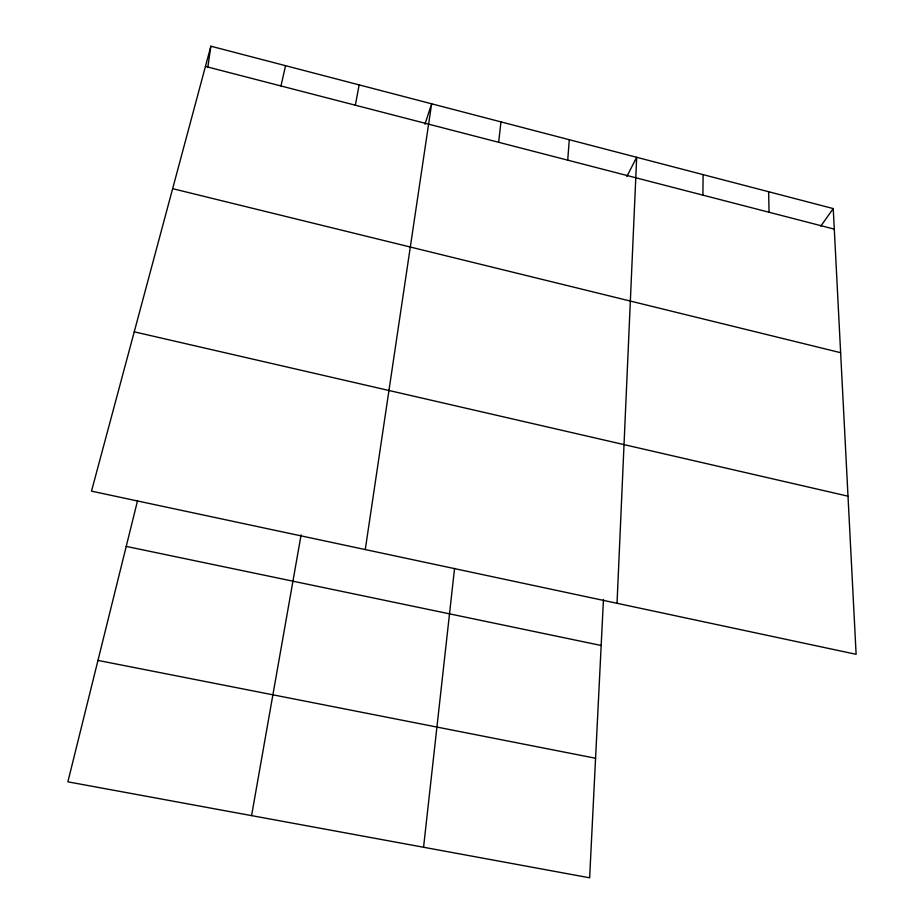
<?xml version="1.0" encoding="UTF-8"?>
<svg xmlns="http://www.w3.org/2000/svg" width="924" height="924" viewBox="0 0 924 924"><rect width="100%" height="100%" fill="white"/><g stroke="black" fill="none" stroke-linecap="round" stroke-linejoin="round"><path stroke-width="1.39" d="M702.887 195.126L703.118 174.636M617.036 603.291L636.682 157.299L626.842 176.449M603.453 599.503L589.639 877.8L67.879 781.831L137.56 500.635M567.717 160.152L569.299 139.72M423.562 847.25L454.562 568.399M498.66 142.284L500.958 121.887M207.785 67.475L210.868 46.2L833.229 208.581L856.121 654.308L91.499 491.152L210.868 46.2M365.269 549.572L431.635 103.8L424.936 124.22M251.582 815.615L301.108 534.869M355.336 105.209L359.147 84.892M280.965 85.967L285.562 65.685M820.824 226.091L833.229 208.581M97.967 660.417L595.576 758.258M126.218 546.407L601.166 645.483M134.246 331.832L848.001 496.188M172.649 188.669L840.632 352.702M205.44 66.424L834.28 229.129M768.629 191.73L769.045 212.243"/></g></svg>
